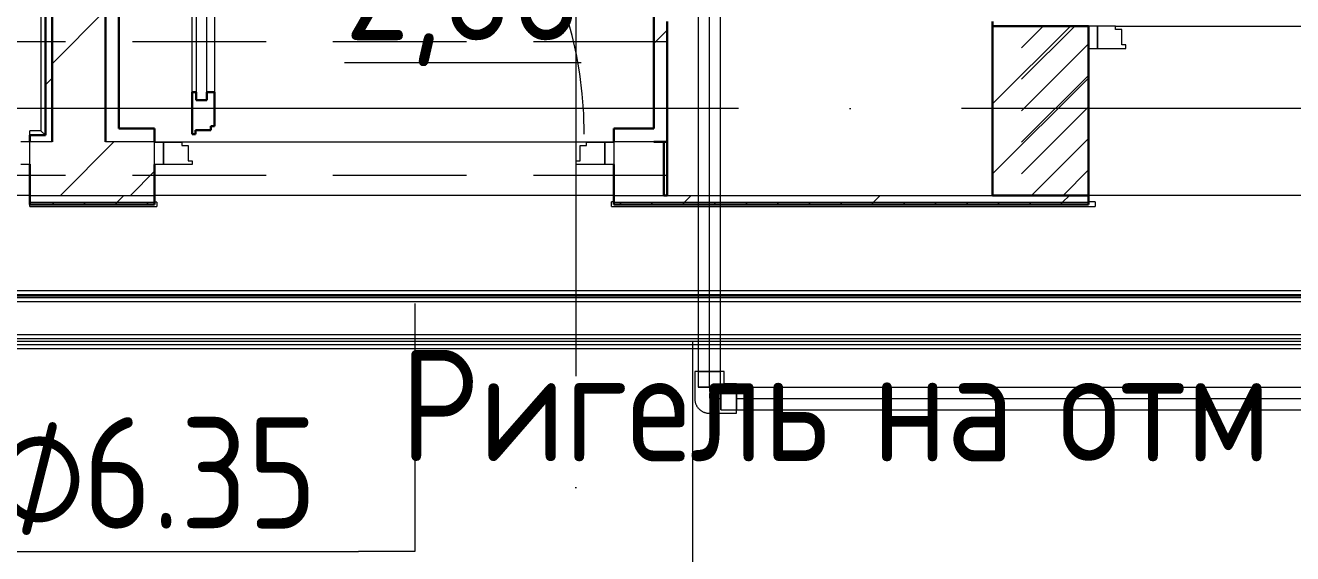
# Model space of a CAD drawing. Header units: millimetres. Extents: x -88595 to 880822, y -1054509 to -148035.
# Drawn here: x 400028 to 402871, y -275251 to -274065 of the extents above; entities that cross this region are included whole.
import ezdxf

# ---------------------------------------------------------------- set-up
doc = ezdxf.new("R2010")
doc.units = ezdxf.units.MM
for name, pattern in [('$7$ADSK_Осевая', [14, 10, -2, 0, -2]), ('ADSK_Линия сетки', [25, 20, -2.5, 0, -2.5]), ('ADSK_Сверху', [4.5, 3, -1.5]), ('ADSK_Штриховая_ш2 п1_5', [4.5, 3, -1.5])]:
    doc.linetypes.add(name, pattern=pattern)
for name, color, linetype, lineweight in [('Аннотация', 7, 'Continuous', 20), ('Двери', 7, 'Continuous', 9), ('Изоляция', 7, 'Continuous', 18), ('Линии', 7, 'Continuous', 9), ('Марки', 7, 'Continuous', 20), ('Марки помещений', 7, 'Continuous', 20), ('Оборудование', 7, 'Continuous', 18), ('Ограждение', 7, 'Continuous', 9), ('Оси', 7, 'Continuous', 9), ('Перекрытие', 7, 'Continuous', 18), ('Стены внутренние', 7, 'Continuous', 18), ('Стены наружные', 7, 'Continuous', 18), ('Стены штриховка', 7, 'Continuous', 9), ('Трубопровод', 7, 'Continuous', 18), ('Трубопроводы', 7, 'Continuous', 18)]:
    doc.layers.add(name, color=color, linetype=linetype, lineweight=lineweight)
doc.layers.add('Двери открывание', color=7, linetype='Continuous', lineweight=9, true_color=0xc0c0c0)
doc.styles.add('$1$GOST Common_9', font='GOST_Common.ttf', dxfattribs={"width": 0.9, "height": 250})
doc.styles.add('$5$GOST Common', font='GOST_Common.ttf', dxfattribs={"width": 0.9, "height": 250})
doc.styles.add('GOST Common_2', font='GOST_Common.ttf', dxfattribs={"width": 0.9, "height": 350})

# ---------------------------------------------------------------- blocks, each defined once
blk = doc.blocks.new('$0$ADSK_Полипропилен_Отвод - Универсальный-3259720-В_Координация_3 этаж ОВ3')
at = {"layer": 'Трубопроводы', "color": 24, "true_color": 0xa52900}
for p, q in [((-33, 60.5), (-33, 33)), ((33, 60.5), (-33, 60.5)), ((33, 60.5), (-33, 60.5)), ((-25, 60.5), (-25, 25.5)), ((-25, 60.5), (0, 60.5)), ((0, 60.5), (25, 60.5)), ((25, 25.5), (25, 60.5)), ((33, 0), (33, 60.5)), ((-33, 33), (-60.5, 33)), ((-60.5, 33), (-60.5, -33)), ((-60.5, 33), (-60.5, -33)), ((-25.5, 25), (-60.5, 25)), ((-60.5, 0), (-60.5, 25)), ((-25.5, 25), (-25.5, 0)), ((-25.5, 0), (-25.5, -25)), ((0, 25.5), (-25, 25.5)), ((25, 25.5), (0, 25.5)), ((-60.5, -25), (-60.5, 0)), ((-60.5, -25), (-25.5, -25)), ((-60.5, -33), (0, -33))]:
    blk.add_line(p, q, dxfattribs=at)
at = {"layer": 'Трубопроводы', "color": 24, "true_color": 0xa52900, "flags": 128}
blk.add_lwpolyline([(0, -33), (1.3, -33), (2.6, -32.9), (4, -32.8), (5.3, -32.6), (6.6, -32.3), (7.8, -32.1), (9.1, -31.7), (10.4, -31.3), (11.6, -30.9), (12.9, -30.4), (14.1, -29.9), (15.2, -29.3), (16.4, -28.6), (17.5, -28), (18.6, -27.2), (19.7, -26.5), (20.8, -25.7), (21.8, -24.8), (22.7, -23.9), (23.7, -23), (24.6, -22), (25.4, -21), (26.3, -20), (27, -18.9), (27.8, -17.8), (28.5, -16.7), (29.1, -15.6), (29.7, -14.4), (30.3, -13.2), (30.8, -12), (31.2, -10.7), (31.6, -9.5), (32, -8.2), (32.3, -6.9), (32.5, -5.6), (32.7, -4.3), (32.9, -3), (33, -1.7), (33, -0.4), (33, 0)], dxfattribs=at)
at = {"layer": 'Трубопроводы', "color": 24, "true_color": 0xa52900}
for points, knots in [([(0, 0), (-1.9, 1.8), (-5.6, 5.6), (-10.1, 10.1), (-13.7, 13.7), (-16.3, 16.3), (-18.4, 18.4), (-20.1, 20.1), (-21.3, 21.3), (-22.5, 22.5), (-23.6, 23.6), (-24.7, 24.7), (-25.8, 25.8), (-26.8, 26.8), (-27.8, 27.8), (-28.7, 28.7), (-29.5, 29.5), (-30.3, 30.3), (-31.2, 31.2), (-32.2, 32.1), (-32.8, 32.8), (-33, 33), (-33, 33)], [0, 0, 0, 0, 0.125, 0.25, 0.3125, 0.375, 0.4375, 0.46875, 0.5, 0.53125, 0.5625, 0.59375, 0.625, 0.65625, 0.6875, 0.71875, 0.75, 0.78125, 0.8125, 0.875, 0.9375, 1, 1, 1, 1]), ([(-33, 33), (-33, 33), (-32.8, 32.8), (-32.2, 32.1), (-31.2, 31.2), (-30.3, 30.3), (-29.5, 29.5), (-28.7, 28.7), (-27.8, 27.8), (-26.8, 26.8), (-25.8, 25.8), (-24.7, 24.7), (-23.6, 23.6), (-22.5, 22.5), (-21.3, 21.3), (-20.1, 20.1), (-18.4, 18.4), (-16.3, 16.3), (-13.7, 13.7), (-10.1, 10.1), (-5.6, 5.6), (-1.9, 1.8), (0, 0)], [0, 0, 0, 0, 0.0625, 0.125, 0.1875, 0.21875, 0.25, 0.28125, 0.3125, 0.34375, 0.375, 0.40625, 0.4375, 0.46875, 0.5, 0.53125, 0.5625, 0.625, 0.6875, 0.75, 0.875, 1, 1, 1, 1])]:
    blk.add_open_spline(points, degree=3, knots=knots, dxfattribs=at)
blk = doc.blocks.new('$0$ADSK_M_Трубы - Диаметр_8-160846-В_Координация_3 этаж ОВ3')
at = {"layer": 'Марки'}
blk.add_line((0, 0), (8, 0), dxfattribs=at)
blk = doc.blocks.new('3 этаж')
at = {"layer": 'Двери', "lineweight": 18, "true_color": 0xff0000}
h = blk.add_hatch(dxfattribs=at)
h.set_pattern_fill('FP_3', color=1, style=0, pattern_type=2)
h.set_pattern_definition([(45, (414683.9, 652168.86), (-35.3553, 35.3553), [])])
h.paths.add_polyline_path([(415473.9, 651978.9), (415473.9, 652358.9), (415323.9, 652358.9), (415323.9, 651978.9)])
h.paths.add_polyline_path([(414293.9, 651978.9), (414293.9, 652358.9), (414143.9, 652358.9), (414143.9, 651978.9), (414162.1, 651978.9)])
at = {"layer": 'Двери'}
for p, q in [((412291.9, 652938.6), (412291.9, 652192.6)), ((412315.9, 652192.6), (412315.9, 652938.6)), ((412282.9, 652210.6), (412282.9, 652920.6)), ((412332.9, 652920.6), (412332.9, 652210.6)), ((414293.9, 652358.9), (414293.9, 652308.9)), ((414313.9, 652358.9), (414293.9, 652358.9)), ((414313.9, 652308.9), (414313.9, 652358.9)), ((414354.9, 652358.9), (414313.9, 652358.9)), ((414313.9, 652358.9), (414313.9, 652308.9)), ((414354.9, 652350.9), (414354.9, 652358.9)), ((414368.9, 652350.9), (414354.9, 652350.9)), ((414368.9, 652316.9), (414368.9, 652350.9)), ((414293.9, 652308.9), (414313.9, 652308.9)), ((414313.9, 652308.9), (414377.9, 652308.9)), ((414377.9, 652316.9), (414368.9, 652316.9)), ((414377.9, 652308.9), (414377.9, 652316.9)), ((412291.9, 652192.6), (412315.9, 652192.6)), ((411918.9, 652098.9), (411898.9, 652098.9)), ((411918.9, 652048.9), (411918.9, 652098.9)), ((412198.9, 652098.6), (412218.9, 652098.6)), ((412198.9, 652048.6), (412198.9, 652098.6)), ((412218.9, 652098.6), (412218.9, 652048.6)), ((412218.9, 652098.6), (412259.9, 652098.6)), ((412218.9, 652048.6), (412218.9, 652098.6)), ((412259.9, 652098.6), (412259.9, 652090.6)), ((412259.9, 652090.6), (412273.9, 652090.6)), ((412273.9, 652090.6), (412273.9, 652056.6)), ((413153.9, 652090.6), (413167.9, 652090.6)), ((413153.9, 652056.6), (413153.9, 652090.6)), ((413167.9, 652090.6), (413167.9, 652098.6)), ((413167.9, 652098.6), (413208.9, 652098.6)), ((413208.9, 652098.6), (413228.9, 652098.6)), ((413208.9, 652048.6), (413208.9, 652098.6)), ((413208.9, 652098.6), (413208.9, 652048.6)), ((413228.9, 652098.6), (413228.9, 652048.6)), ((411898.9, 652048.9), (411918.9, 652048.9)), ((412218.9, 652048.6), (412198.9, 652048.6)), ((412282.9, 652048.6), (412218.9, 652048.6)), ((412273.9, 652056.6), (412282.9, 652056.6)), ((412282.9, 652056.6), (412282.9, 652048.6)), ((413144.9, 652056.6), (413153.9, 652056.6)), ((413144.9, 652048.6), (413144.9, 652056.6)), ((413208.9, 652048.6), (413144.9, 652048.6)), ((413228.9, 652048.6), (413208.9, 652048.6))]:
    blk.add_line(p, q, dxfattribs=at)
at = {"layer": 'Двери', "linetype": 'ADSK_Штриховая_ш2 п1_5'}
for p, q in [((414293.9, 652358.9), (414143.9, 652358.9)), ((414293.9, 651978.9), (414293.9, 652358.9)), ((414143.9, 651978.9), (414293.9, 651978.9))]:
    blk.add_line(p, q, dxfattribs=at)
at = {"layer": 'Двери', "lineweight": 30}
for p, q in [((412282.9, 652116.6), (412282.9, 652210.6)), ((412291.9, 652210.6), (412282.9, 652210.6)), ((412291.9, 652192.6), (412291.9, 652210.6)), ((412315.9, 652192.6), (412291.9, 652192.6)), ((412315.9, 652210.6), (412315.9, 652192.6)), ((412332.9, 652210.6), (412315.9, 652210.6)), ((412332.9, 652210.6), (412332.9, 652134.6)), ((412324.9, 652134.6), (412324.9, 652125.6)), ((412332.9, 652134.6), (412324.9, 652134.6)), ((412290.9, 652116.6), (412282.9, 652116.6)), ((412290.9, 652125.6), (412290.9, 652116.6)), ((412324.9, 652125.6), (412290.9, 652125.6))]:
    blk.add_line(p, q, dxfattribs=at)
at = {"layer": 'Двери открывание'}
blk.add_arc((412264.9, 652116.6), 898, 0, 88.8515, dxfattribs=at)
at = {"layer": 'Линии', "linetype": 'ADSK_Сверху', "ltscale": 100}
for p, q in [((413348.9, 652323.9), (402488.9, 652323.9)), ((413348.9, 652023.9), (402488.9, 652023.9))]:
    blk.add_line(p, q, dxfattribs=at)
at = {"layer": 'Ограждение'}
for p, q in [((411943.9, 654468.9), (411943.9, 652124)), ((411918.9, 652114), (411918.9, 652124)), ((411943.9, 652124), (411918.9, 652124)), ((411918.9, 652114), (411953.9, 652114)), ((411943.9, 652124), (411953.9, 652114)), ((412203.9, 651964), (412198.9, 651964)), ((412203.9, 651964), (412203.9, 651954)), ((413223.9, 651954.2), (413223.9, 651964.2)), ((413228.9, 651964.2), (413223.9, 651964.2)), ((414308.9, 651964.2), (414293.9, 651964.2)), ((414308.9, 651964.2), (414308.9, 651954.2)), ((411918.9, 651954), (411918.9, 651958.9)), ((411918.9, 651954), (412203.9, 651954)), ((413223.9, 651954.2), (414308.9, 651954.2))]:
    blk.add_line(p, q, dxfattribs=at)
at = {"layer": 'Оси', "linetype": 'ADSK_Линия сетки', "ltscale": 100}
for p, q in [((413143.9, 661073.9), (413143.9, 629947.7)), ((466011.2, 652173.9), (389071.6, 652173.9))]:
    blk.add_line(p, q, dxfattribs=at)
at = {"layer": 'Перекрытие', "color": 49, "true_color": 0x464646}
blk.add_line((412198.9, 652099.1), (413228.9, 652099.1), dxfattribs=at)
at = {"layer": 'Стены внутренние', "lineweight": 30}
for p, q in [((414078.9, 651978.9), (414078.9, 652368.9)), ((413348.9, 652098.9), (413348.9, 651978.9))]:
    blk.add_line(p, q, dxfattribs=at)
at = {"layer": 'Стены внутренние'}
blk.add_line((413348.9, 651978.9), (414078.9, 651978.9), dxfattribs=at)
at = {"layer": 'Стены наружные', "lineweight": 30}
for p, q in [((411953.9, 654458.9), (411953.9, 652113.9)), ((411968.9, 654443.9), (411968.9, 652098.9)), ((412088.9, 652098.9), (412088.9, 653993.9)), ((412118.9, 652128.9), (412118.9, 652678.9)), ((413318.9, 652398.9), (413318.9, 652128.9)), ((413348.9, 652098.9), (413348.9, 652368.9)), ((414293.9, 652358.9), (414078.9, 652358.9)), ((414293.9, 651958.9), (414293.9, 652358.9)), ((411953.9, 652113.9), (411918.9, 652113.9)), ((411918.9, 652113.9), (411918.9, 652098.9)), ((412198.9, 652128.9), (412118.9, 652128.9)), ((412198.9, 652098.9), (412198.9, 652128.9)), ((413318.9, 652128.9), (413228.9, 652128.9)), ((413228.9, 652128.9), (413228.9, 652098.9)), ((413318.9, 652098.9), (413348.9, 652098.9)), ((413341.4, 651978.9), (413341.4, 652098.9)), ((411918.9, 652048.9), (411918.9, 651958.9)), ((412198.9, 651958.9), (412198.9, 652048.6)), ((413228.9, 652048.6), (413228.9, 651958.9)), ((413348.9, 651978.9), (413341.4, 651978.9)), ((414078.9, 651978.9), (414293.9, 651978.9)), ((411918.9, 651958.9), (412198.9, 651958.9)), ((413228.9, 651958.9), (414293.9, 651958.9))]:
    blk.add_line(p, q, dxfattribs=at)
at = {"layer": 'Стены наружные', "linetype": 'Continuous', "lineweight": 9}
for p, q in [((411968.9, 652274.5), (412088.9, 652394.5)), ((414078.9, 652184.3), (414253.4, 652358.9)), ((413318.9, 652319.5), (413348.9, 652349.5)), ((411953.9, 652227.3), (411968.9, 652242.3)), ((414078.9, 652027.2), (414293.9, 652242.2)), ((411987.6, 651978.9), (412107.6, 652098.9)), ((412144.7, 651978.9), (412198.9, 652033)), ((411968.3, 651958.9), (411973.3, 651963.9)), ((412039, 651958.9), (412044, 651963.9)), ((412109.7, 651958.9), (412114.7, 651963.9)), ((412114.7, 651963.9), (412129.7, 651978.9)), ((412180.4, 651958.9), (412185.4, 651963.9)), ((413241.1, 651958.9), (413246.1, 651963.9)), ((413311.8, 651958.9), (413316.8, 651963.9)), ((413382.5, 651958.9), (413387.5, 651963.9)), ((413387.5, 651963.9), (413402.5, 651978.9)), ((413453.2, 651958.9), (413458.2, 651963.9)), ((413523.9, 651958.9), (413528.9, 651963.9)), ((413594.6, 651958.9), (413599.6, 651963.9)), ((413665.3, 651958.9), (413670.3, 651963.9)), ((413736.1, 651958.9), (413741.1, 651963.9)), ((413806.8, 651958.9), (413811.8, 651963.9)), ((413811.8, 651963.9), (413826.8, 651978.9)), ((413877.5, 651958.9), (413882.5, 651963.9)), ((413948.2, 651958.9), (413953.2, 651963.9)), ((414018.9, 651958.9), (414023.9, 651963.9)), ((414089.6, 651958.9), (414094.6, 651963.9)), ((414160.3, 651958.9), (414165.3, 651963.9)), ((414231, 651958.9), (414236, 651963.9)), ((414236, 651963.9), (414251, 651978.9))]:
    blk.add_line(p, q, dxfattribs=at)
at = {"layer": 'Стены наружные'}
for p, q in [((414354.9, 652358.9), (415158.9, 652358.9)), ((412198.9, 652098.9), (413228.9, 652098.9)), ((411918.9, 651978.9), (410788.9, 651978.9)), ((413228.9, 651978.9), (412198.9, 651978.9)), ((415158.9, 651978.9), (414293.9, 651978.9))]:
    blk.add_line(p, q, dxfattribs=at)
at = {"layer": 'Стены штриховка'}
for p, q in [((411968.9, 652098.9), (411918.9, 652098.9)), ((412198.9, 652098.9), (412088.9, 652098.9)), ((413318.9, 652098.9), (413228.9, 652098.9)), ((411918.9, 651978.9), (412198.9, 651978.9)), ((411918.9, 651963.9), (412198.9, 651963.9)), ((413228.9, 651978.9), (413341.4, 651978.9)), ((413228.9, 651963.9), (414293.9, 651963.9))]:
    blk.add_line(p, q, dxfattribs=at)
at = {"layer": 'Аннотация', "style": 'GOST Common_2', "width": 0.9}
for s, p in [('Ригель', (412750.2, 651382.2)), ('на', (413809.8, 651382.2)), ('отм', (414226.5, 651382.2))]:
    blk.add_text(s, height=250, dxfattribs=at).set_placement(p)
at = {"layer": 'Марки помещений', "style": 'GOST Common_2', "width": 0.9}
blk.add_text('%%U2,66', height=250, dxfattribs=at).set_placement((412625, 652327.2))

msp = doc.modelspace()

# ---------------------------------------------------------------- linework, layer by layer
at = {"layer": 'Изоляция', "color": 190, "true_color": 0x8000ff}
for p, q in [((409969.6, -274660.7), (398245.2, -274660.7)), ((398245.2, -274685.1), (409969.6, -274685.1))]:
    msp.add_line(p, q, dxfattribs=at)
at = {"layer": 'Изоляция', "color": 134, "true_color": 0x00a6a6}
for p, q in [((410065.6, -274759.4), (398164.7, -274759.4)), ((398164.7, -274790.1), (410058.7, -274790.1))]:
    msp.add_line(p, q, dxfattribs=at)
at = {"layer": 'Марки'}
for p, q in [((400902.3, -274689.2), (400902.3, -275246)), ((401524.8, -274775.3), (401524.8, -275612.5)), ((400902.3, -275246), (400775.4, -275246))]:
    msp.add_line(p, q, dxfattribs=at)
at = {"layer": 'Трубопровод', "color": 24, "linetype": 'Continuous', "true_color": 0xa52900}
for p, q in [((401537.9, -272172.9), (401537.9, -274877.2)), ((401587.9, -274877.2), (401587.9, -272172.9)), ((401537.9, -274877.2), (401587.9, -274877.2)), ((401588.4, -274877.7), (401588.4, -274927.7)), ((409264, -274877.7), (401623.4, -274877.7)), ((401623.4, -274927.7), (409264, -274927.7))]:
    msp.add_line(p, q, dxfattribs=at)
at = {"layer": 'Трубопровод', "color": 24, "true_color": 0xa52900}
for p, q in [((401562.9, -274877.2), (401562.9, -272172.9)), ((401562.9, -274877.2), (401562.9, -272172.9)), ((401623.4, -274902.7), (409264, -274902.7)), ((402210.9, -274902.7), (409264, -274902.7))]:
    msp.add_line(p, q, dxfattribs=at)
at = {"layer": 'Трубопровод', "color": 190, "linetype": 'Continuous', "true_color": 0x8000ff}
for p, q in [((409969.6, -274669.7), (398245.2, -274669.7)), ((398245.2, -274676.1), (409969.6, -274676.1))]:
    msp.add_line(p, q, dxfattribs=at)
at = {"layer": 'Трубопровод', "color": 190, "true_color": 0x8000ff}
msp.add_line((409969.6, -274672.9), (398245.2, -274672.9), dxfattribs=at)
msp.add_line((409969.6, -274672.9), (398245.2, -274672.9), dxfattribs=at)
at = {"layer": 'Трубопровод', "color": 134, "linetype": 'Continuous', "true_color": 0x00a6a6}
for p, q in [((410065.6, -274768.4), (398164.7, -274768.4)), ((398164.7, -274781.1), (410065.6, -274781.1))]:
    msp.add_line(p, q, dxfattribs=at)
at = {"layer": 'Трубопровод', "color": 134, "true_color": 0x00a6a6}
msp.add_line((410065.6, -274774.7), (398164.7, -274774.7), dxfattribs=at)
msp.add_line((410065.6, -274774.7), (398164.7, -274774.7), dxfattribs=at)
at = {"layer": 'Трубопроводы', "color": 24, "linetype": '$7$ADSK_Осевая', "true_color": 0xa52900}
for p, q in [((401562.9, -274877.2), (401562.9, -274902.7)), ((401562.9, -274902.7), (401588.4, -274902.7))]:
    msp.add_line(p, q, dxfattribs=at)

# ---------------------------------------------------------------- block references
at = {"layer": 'Марки', "xscale": 99.99999999999993, "yscale": 99.99999999999993, "zscale": 99.99999999999993}
msp.add_blockref('$0$ADSK_M_Трубы - Диаметр_8-160846-В_Координация_3 этаж ОВ3', (399975.4, -275246), dxfattribs=at)
at = {"layer": 'Оборудование', "color": 5, "true_color": 0x0000ff}
msp.add_blockref('3 этаж', (-11880.6, -926425.8), dxfattribs=at)
at = {"layer": 'Трубопроводы', "color": 24, "true_color": 0xa52900, "rotation": 270}
msp.add_blockref('$0$ADSK_Полипропилен_Отвод - Универсальный-3259720-В_Координация_3 этаж ОВ3', (401562.9, -274902.7), dxfattribs=at)

# ---------------------------------------------------------------- texts
at = {"layer": 'Марки', "lineweight": 9, "char_height": 250, "attachment_point": 1}
for s, insert, width, style in [('\\fGOST Common|b0|i0|c254|p34|;\\W.9;⌀', (399954.7, -274944.5), 245.316, '$1$GOST Common_9'), ('6.35', (400157.1, -274944.5), 663.797, '$5$GOST Common')]:
    msp.add_mtext(s, dxfattribs=dict(at, insert=insert, width=width, style=style))

doc.saveas('drawing.dxf')
